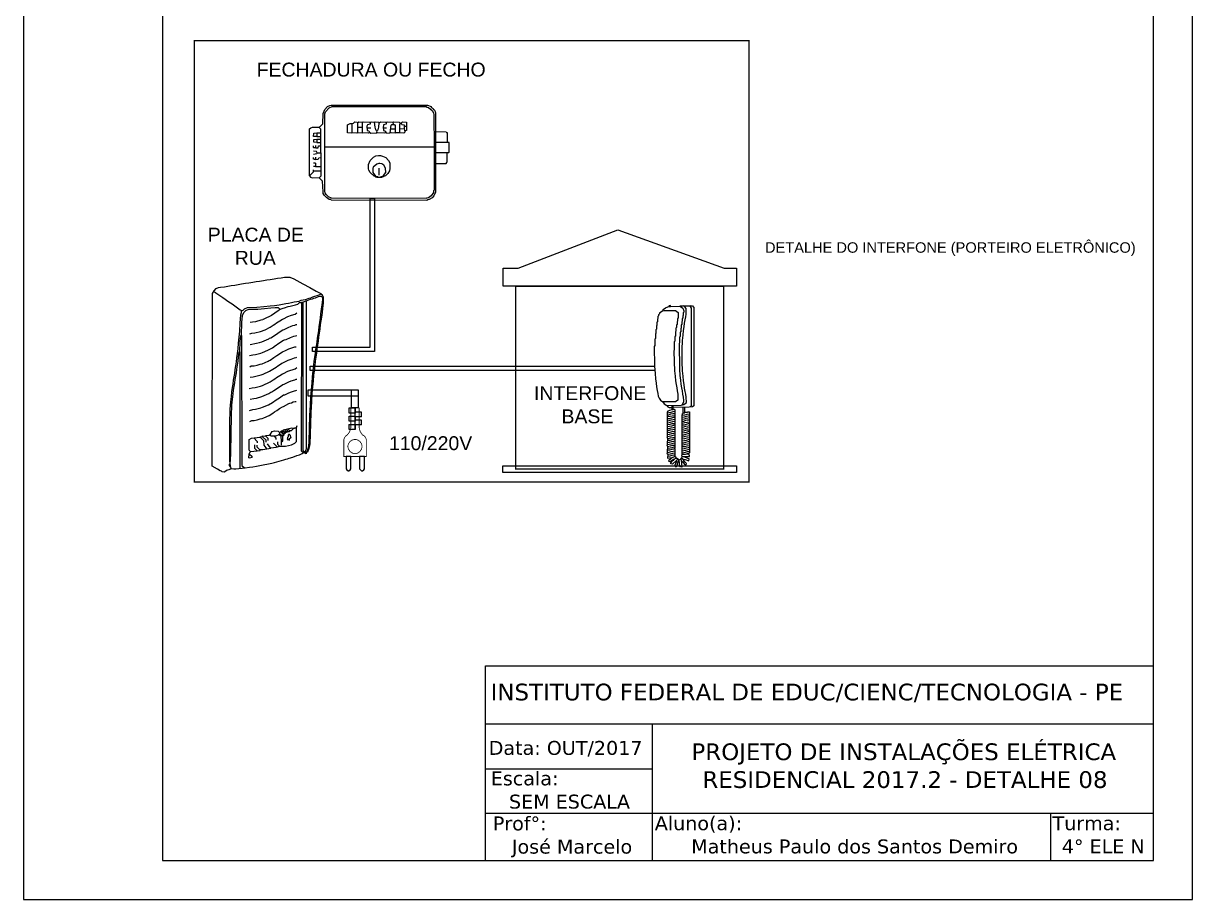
# Model space of a CAD drawing. Header units: millimetres. Extents: x 3693033 to 3693243, y 1844538 to 1844835.
# Drawn here: x 3693033.4 to 3693243.4, y 1844538.4 to 1844695.8 of the extents above; entities that cross this region are included whole.
import ezdxf

# ---------------------------------------------------------------- set-up
doc = ezdxf.new("R2010")
doc.units = ezdxf.units.MM
doc.layers.add('PFV', color=7, linetype='Continuous')
doc.styles.get("Standard").update_dxf_attribs({"font": 'arial.ttf'})

msp = doc.modelspace()

# ---------------------------------------------------------------- linework, layer by layer
for p, q in [((3693033.39, 1844835.36), (3693033.39, 1844538.36)), ((3693243.39, 1844538.36), (3693243.39, 1844835.36)), ((3693058.39, 1844828.36), (3693058.39, 1844545.36)), ((3693236.39, 1844545.36), (3693236.39, 1844828.36)), ((3693116.39, 1844545.36), (3693116.39, 1844580.36)), ((3693116.39, 1844580.36), (3693236.39, 1844580.36)), ((3693236.39, 1844569.86), (3693116.39, 1844569.86)), ((3693146.39, 1844545.36), (3693146.39, 1844569.86)), ((3693116.39, 1844561.86), (3693146.39, 1844561.86)), ((3693116.39, 1844553.86), (3693236.39, 1844553.86)), ((3693217.85, 1844553.86), (3693217.85, 1844545.36)), ((3693058.39, 1844545.36), (3693236.39, 1844545.36)), ((3693033.39, 1844538.36), (3693243.39, 1844538.36))]:
    msp.add_line(p, q)
for points, const_width in [([(3693064.07, 1844692.67), (3693163.71, 1844692.67), (3693163.71, 1844613.4), (3693064.07, 1844613.4), (3693064.07, 1844692.67)], 0.24), ([(3693121.82, 1844615.7), (3693159.16, 1844615.7), (3693159.16, 1844648.53), (3693121.82, 1844648.53), (3693121.82, 1844615.7)], 0.24), ([(3693090.95, 1844617.95), (3693090.95, 1844620.87), (3693090.95, 1844621.01), (3693091.09, 1844621.4), (3693091.4, 1844621.74), (3693091.48, 1844621.78), (3693091.48, 1844621.78), (3693091.58, 1844621.85), (3693091.97, 1844622.37), (3693092.19, 1844623.1), (3693092.2, 1844623.27), (3693092.2, 1844623.27), (3693092.2, 1844626.67), (3693093.69, 1844626.67), (3693093.69, 1844623.37), (3693093.69, 1844623.37), (3693093.69, 1844623.37), (3693093.69, 1844623.37), (3693093.69, 1844623.37), (3693093.69, 1844623.37), (3693093.69, 1844623.37), (3693093.69, 1844623.13), (3693093.88, 1844622.43), (3693094.26, 1844621.86), (3693094.36, 1844621.78), (3693094.36, 1844621.78), (3693094.36, 1844621.78), (3693094.4, 1844621.78), (3693094.41, 1844621.78), (3693094.41, 1844621.78), (3693094.48, 1844621.74), (3693094.5, 1844621.74), (3693094.57, 1844621.69), (3693094.85, 1844621.36), (3693094.98, 1844621), (3693094.98, 1844620.87), (3693094.98, 1844617.95), (3693090.95, 1844617.95)], 0.144), ([(3693091.87, 1844625.76), (3693092.97, 1844625.76), (3693092.97, 1844626.67), (3693091.87, 1844626.67), (3693091.87, 1844625.76)], 0.144), ([(3693092.92, 1844622.84), (3693093.02, 1844622.84), (3693093.02, 1844626.67), (3693092.92, 1844626.67), (3693092.92, 1844622.84)], 0.144), ([(3693092.97, 1844625.09), (3693094.07, 1844625.09), (3693094.07, 1844625.95), (3693092.97, 1844625.95), (3693092.97, 1844625.09)], 0.144), ([(3693091.87, 1844624.32), (3693092.97, 1844624.32), (3693092.97, 1844625.19), (3693091.87, 1844625.19), (3693091.87, 1844624.32)], 0.144), ([(3693091.87, 1844622.84), (3693092.97, 1844622.84), (3693092.97, 1844623.7), (3693091.87, 1844623.7), (3693091.87, 1844622.84)], 0.144), ([(3693092.97, 1844623.65), (3693094.07, 1844623.65), (3693094.07, 1844624.52), (3693092.97, 1844624.52), (3693092.97, 1844623.65)], 0.144), ([(3693091.67, 1844619.77), (3693091.67, 1844619.65), (3693091.78, 1844619.27), (3693092.05, 1844618.86), (3693092.46, 1844618.58), (3693092.84, 1844618.48), (3693092.97, 1844618.48), (3693093.09, 1844618.48), (3693093.45, 1844618.58), (3693093.84, 1844618.86), (3693094.11, 1844619.27), (3693094.21, 1844619.65), (3693094.21, 1844619.77), (3693094.21, 1844619.89), (3693094.11, 1844620.25), (3693093.84, 1844620.65), (3693093.45, 1844620.92), (3693093.09, 1844621.02), (3693092.97, 1844621.02), (3693092.84, 1844621.02), (3693092.46, 1844620.92), (3693092.05, 1844620.65), (3693091.78, 1844620.25), (3693091.67, 1844619.89), (3693091.67, 1844619.77)], 0.144), ([(3693091.34, 1844617.95), (3693091.34, 1844615.84), (3693091.34, 1844615.77), (3693091.47, 1844615.54), (3693091.69, 1844615.41), (3693091.77, 1844615.41), (3693091.85, 1844615.41), (3693092.08, 1844615.54), (3693092.2, 1844615.77), (3693092.2, 1844615.84), (3693092.2, 1844617.95), (3693091.34, 1844617.95)], 0.144), ([(3693093.78, 1844617.95), (3693093.78, 1844615.84), (3693093.78, 1844615.77), (3693093.91, 1844615.54), (3693094.14, 1844615.41), (3693094.21, 1844615.41), (3693094.29, 1844615.41), (3693094.52, 1844615.54), (3693094.65, 1844615.77), (3693094.65, 1844615.84), (3693094.65, 1844617.95), (3693093.78, 1844617.95)], 0.144)]:
    msp.add_lwpolyline(points, close=True, dxfattribs=dict(const_width=const_width))
for points in [[(3693096.42, 1844664.3), (3693096.42, 1844636.83), (3693085.3, 1844636.83), (3693085.3, 1844637.6), (3693095.65, 1844637.6), (3693095.65, 1844664.3), (3693096.42, 1844664.3)], [(3693161.46, 1844648.53), (3693119.57, 1844648.53), (3693119.57, 1844651.79), (3693122.25, 1844651.79), (3693140.13, 1844658.69), (3693159.25, 1844651.79), (3693161.46, 1844651.79), (3693161.46, 1844648.53)], [(3693093.54, 1844629.93), (3693093.54, 1844628.78), (3693084.53, 1844628.78), (3693084.53, 1844629.93), (3693093.54, 1844629.93)], [(3693093.54, 1844629.93), (3693093.54, 1844626.67), (3693092.34, 1844626.67), (3693092.34, 1844629.93), (3693093.54, 1844629.93)], [(3693092.97, 1844626.72), (3693092.97, 1844625.72), (3693091.87, 1844625.72), (3693091.87, 1844626.72), (3693092.97, 1844626.72)], [(3693094.07, 1844626), (3693094.07, 1844625.09), (3693092.97, 1844625.09), (3693092.97, 1844626), (3693094.07, 1844626)], [(3693092.97, 1844625.19), (3693092.97, 1844624.32), (3693091.87, 1844624.32), (3693091.87, 1844625.19), (3693092.97, 1844625.19)], [(3693092.97, 1844623.7), (3693092.97, 1844622.79), (3693091.87, 1844622.79), (3693091.87, 1844623.7), (3693092.97, 1844623.7)], [(3693094.07, 1844624.56), (3693094.07, 1844623.65), (3693092.97, 1844623.65), (3693092.97, 1844624.56), (3693094.07, 1844624.56)], [(3693091.34, 1844617.95), (3693091.34, 1844615.84), (3693091.34, 1844615.77), (3693091.47, 1844615.54), (3693091.69, 1844615.41), (3693091.77, 1844615.41), (3693091.85, 1844615.41), (3693092.08, 1844615.54), (3693092.2, 1844615.77), (3693092.2, 1844615.84), (3693092.2, 1844617.95), (3693091.34, 1844617.95)], [(3693093.78, 1844617.95), (3693093.78, 1844615.84), (3693093.78, 1844615.77), (3693093.91, 1844615.54), (3693094.14, 1844615.41), (3693094.21, 1844615.41), (3693094.29, 1844615.41), (3693094.52, 1844615.54), (3693094.65, 1844615.77), (3693094.65, 1844615.84), (3693094.65, 1844617.95), (3693093.78, 1844617.95)], [(3693161.46, 1844616.27), (3693161.46, 1844615.07), (3693119.52, 1844615.07), (3693119.52, 1844616.27), (3693161.46, 1844616.27)]]:
    msp.add_lwpolyline(points, close=True)
msp.add_lwpolyline([(3693146.74, 1844633.43), (3693084.92, 1844633.43), (3693084.92, 1844634.2), (3693146.74, 1844634.2)])
at = {"layer": 'PFV', "color": 0}
for points in [[(3693084.8, 1844668.38, 0), (3693084.96, 1844668.13, 0), (3693085.26, 1844668.03, 0), (3693086.59, 1844668.08, 0), (3693086.89, 1844668.38, 0), (3693086.84, 1844676.75, 0), (3693086.54, 1844677.05, 0), (3693086.64, 1844677.2, 0), (3693087.15, 1844677.71, 0), (3693087.2, 1844679.6, 0), (3693087.51, 1844680.32, 0), (3693088.02, 1844680.82, 0), (3693088.42, 1844681.03, 0), (3693088.68, 1844681.08, 0), (3693105.96, 1844681.08, 0), (3693106.63, 1844680.82, 0), (3693106.63, 1844680.72, 0), (3693106.98, 1844680.47, 0), (3693107.03, 1844680.32, 0), (3693107.14, 1844680.32, 0), (3693107.34, 1844679.91, 0), (3693107.39, 1844679.65, 0), (3693107.39, 1844665.43, 0), (3693107.08, 1844664.76, 0), (3693106.78, 1844664.41, 0), (3693106.27, 1844664.1, 0), (3693106.01, 1844664.05, 0), (3693105.86, 1844663.95, 0), (3693088.68, 1844664, 0), (3693088.58, 1844664.1, 0), (3693088.32, 1844664.15, 0), (3693087.81, 1844664.46, 0), (3693087.45, 1844664.82, 0), (3693087.25, 1844665.22, 0), (3693087.2, 1844665.48, 0), (3693087.1, 1844667.42, 0), (3693086.54, 1844668.03, 0)], [(3693087.45, 1844673.58, 0), (3693107.14, 1844673.58, 0), (3693107.14, 1844665.78, 0), (3693107.03, 1844665.68, 0), (3693107.03, 1844665.38, 0), (3693106.63, 1844664.76, 0), (3693106.17, 1844664.41, 0), (3693105.81, 1844664.36, 0), (3693105.81, 1844664.31, 0), (3693088.73, 1844664.36, 0), (3693088.17, 1844664.61, 0), (3693087.76, 1844665.02, 0), (3693087.56, 1844665.33, 0), (3693087.51, 1844665.58, 0), (3693087.51, 1844679.5, 0), (3693087.66, 1844679.86, 0), (3693088.32, 1844680.62, 0), (3693088.83, 1844680.82, 0), (3693105.81, 1844680.82, 0), (3693105.81, 1844680.72, 0), (3693106.17, 1844680.67, 0), (3693106.83, 1844680.11, 0), (3693107.03, 1844679.7, 0), (3693107.08, 1844679.35, 0), (3693107.14, 1844673.58, 0)], [(3693092.4, 1844677.77, 0), (3693092.66, 1844677.82, 0), (3693092.91, 1844678.07, 0), (3693093.32, 1844678.02, 0), (3693093.42, 1844677.92, 0), (3693093.42, 1844676.13, 0), (3693093.27, 1844676.03, 0), (3693092.5, 1844676.08, 0), (3693092.3, 1844676.08, 0), (3693092.3, 1844676.03, 0), (3693091.58, 1844676.08, 0), (3693091.58, 1844677.51, 0), (3693092.09, 1844677.77, 0), (3693092.4, 1844677.77, 0), (3693092.4, 1844676.13, 0)], [(3693093.42, 1844677.92, 0), (3693093.62, 1844678.07, 0), (3693094.24, 1844678.02, 0), (3693094.24, 1844676.03, 0), (3693093.52, 1844676.08, 0), (3693093.42, 1844676.13, 0)], [(3693093.42, 1844677.92, 0), (3693093.47, 1844677.97, 0)], [(3693094.29, 1844677.97, 0), (3693094.44, 1844678.07, 0), (3693095.56, 1844678.02, 0), (3693095.66, 1844677.92, 0), (3693095.66, 1844677.66, 0), (3693095.2, 1844677.56, 0), (3693095.2, 1844677.51, 0), (3693095.1, 1844677.31, 0), (3693095.15, 1844676.49, 0), (3693095.41, 1844676.44, 0), (3693095.56, 1844676.24, 0), (3693095.36, 1844676.03, 0), (3693094.29, 1844676.08, 0)], [(3693094.29, 1844677.97, 0), (3693094.34, 1844678.02, 0)], [(3693095.56, 1844676.24, 0), (3693095.82, 1844676.03, 0), (3693096.84, 1844676.08, 0), (3693096.94, 1844676.59, 0), (3693097.09, 1844676.64, 0), (3693097.24, 1844677.1, 0), (3693097.3, 1844677.92, 0), (3693097.5, 1844678.07, 0), (3693098.42, 1844678.02, 0), (3693098.52, 1844677.92, 0), (3693098.52, 1844677.66, 0), (3693098.06, 1844677.51, 0), (3693098.06, 1844677.41, 0), (3693098.01, 1844677.1, 0), (3693098.06, 1844676.54, 0), (3693098.42, 1844676.39, 0), (3693098.42, 1844676.13, 0), (3693098.31, 1844676.03, 0), (3693096.99, 1844676.08, 0), (3693096.89, 1844676.13, 0)], [(3693095.66, 1844677.92, 0), (3693095.87, 1844678.07, 0), (3693096.38, 1844678.02, 0), (3693096.48, 1844677.1, 0), (3693096.63, 1844676.64, 0), (3693096.89, 1844676.59, 0)], [(3693095.66, 1844677.92, 0), (3693095.71, 1844677.97, 0)], [(3693096.43, 1844677.97, 0), (3693096.58, 1844678.07, 0), (3693097.19, 1844678.02, 0), (3693097.3, 1844677.92, 0)], [(3693096.43, 1844677.97, 0), (3693096.48, 1844678.02, 0)], [(3693097.3, 1844677.92, 0), (3693097.35, 1844677.92, 0)], [(3693098.52, 1844677.92, 0), (3693098.72, 1844678.07, 0), (3693099.74, 1844678.02, 0), (3693099.79, 1844677.61, 0)], [(3693098.52, 1844677.92, 0), (3693098.57, 1844677.97, 0)], [(3693099.79, 1844677.97, 0), (3693099.95, 1844678.07, 0), (3693100.86, 1844678.02, 0), (3693101.07, 1844677.77, 0), (3693100.92, 1844677.61, 0), (3693100.92, 1844676.08, 0), (3693100.2, 1844676.08, 0)], [(3693099.79, 1844677.97, 0), (3693099.84, 1844678.02, 0)], [(3693101.07, 1844677.82, 0), (3693101.02, 1844677.77, 0)], [(3693101.07, 1844677.82, 0), (3693101.27, 1844677.87, 0), (3693101.48, 1844678.07, 0), (3693102.19, 1844678.02, 0), (3693102.19, 1844676.54, 0), (3693101.93, 1844676.44, 0)], [(3693101.22, 1844677.82, 0), (3693101.22, 1844677.87, 0)], [(3693101.22, 1844677.82, 0), (3693101.37, 1844677.61, 0), (3693101.78, 1844677.51, 0), (3693101.78, 1844676.85, 0)], [(3693084.8, 1844668.38, 0), (3693084.8, 1844676.8, 0), (3693085.01, 1844677, 0), (3693085.31, 1844677.1, 0), (3693086.54, 1844677.1, 0)], [(3693086.08, 1844676.08, 0), (3693086.08, 1844675.47, 0), (3693085.47, 1844675.47, 0), (3693085.57, 1844676.03, 0), (3693086.08, 1844676.08, 0)], [(3693086.08, 1844676.08, 0), (3693086.89, 1844676.08, 0)], [(3693086.54, 1844677.1, 0), (3693086.59, 1844677.15, 0)], [(3693092.4, 1844676.13, 0), (3693092.35, 1844676.08, 0)], [(3693093.42, 1844676.13, 0), (3693093.37, 1844676.13, 0)], [(3693093.42, 1844677.1, 0), (3693094.29, 1844677.1, 0)], [(3693094.29, 1844676.08, 0), (3693094.24, 1844676.08, 0)], [(3693095.1, 1844677, 0), (3693095.77, 1844677, 0)], [(3693095.56, 1844676.24, 0), (3693095.51, 1844676.24, 0)], [(3693098.06, 1844677, 0), (3693098.62, 1844677, 0)], [(3693098.47, 1844676.19, 0), (3693098.42, 1844676.19, 0)], [(3693098.47, 1844676.19, 0), (3693098.67, 1844676.03, 0), (3693099.28, 1844676.08, 0), (3693099.44, 1844677.46, 0), (3693099.59, 1844677.61, 0), (3693100.05, 1844677.61, 0), (3693100.05, 1844677.51, 0), (3693100.15, 1844677.51, 0), (3693100.15, 1844676.03, 0), (3693099.44, 1844676.08, 0), (3693099.33, 1844676.13, 0)], [(3693099.33, 1844676.8, 0), (3693100.2, 1844676.8, 0)], [(3693100.2, 1844676.08, 0), (3693100.15, 1844676.08, 0)], [(3693100.92, 1844676.08, 0), (3693100.86, 1844676.08, 0)], [(3693100.92, 1844676.8, 0), (3693101.78, 1844676.85, 0), (3693101.83, 1844676.54, 0), (3693101.93, 1844676.29, 0), (3693101.73, 1844676.03, 0), (3693100.92, 1844676.08, 0)], [(3693101.78, 1844677.31, 0), (3693102.24, 1844677.31, 0)], [(3693107.36, 1844676.33, 0), (3693109.35, 1844676.28, 0), (3693109.4, 1844676.13, 0), (3693109.5, 1844676.13, 0), (3693109.5, 1844674.39, 0), (3693107.36, 1844674.39, 0)], [(3693085.93, 1844673.38, 0), (3693085.62, 1844673.38, 0), (3693085.57, 1844673.43, 0), (3693085.52, 1844673.48, 0), (3693085.52, 1844673.69, 0), (3693085.47, 1844673.74, 0), (3693085.47, 1844673.79, 0)], [(3693086.08, 1844674.96, 0), (3693086.08, 1844674.35, 0), (3693085.57, 1844674.45, 0), (3693085.57, 1844674.91, 0), (3693086.08, 1844674.96, 0)], [(3693085.93, 1844673.38, 0), (3693085.93, 1844673.84, 0)], [(3693085.93, 1844673.38, 0), (3693086.33, 1844673.38, 0), (3693086.38, 1844673.74, 0), (3693086.89, 1844673.79, 0)], [(3693086.08, 1844675.47, 0), (3693086.89, 1844675.47, 0)], [(3693086.08, 1844674.96, 0), (3693086.89, 1844674.96, 0)], [(3693086.08, 1844674.35, 0), (3693086.89, 1844674.35, 0)], [(3693107.36, 1844672.56, 0), (3693109.81, 1844672.56, 0), (3693109.86, 1844672.61, 0), (3693109.86, 1844674.34, 0), (3693109.81, 1844674.39, 0), (3693109.5, 1844674.39, 0)], [(3693085.93, 1844671.29, 0), (3693085.67, 1844671.29, 0), (3693085.62, 1844671.34, 0), (3693085.52, 1844671.34, 0), (3693085.52, 1844671.55, 0), (3693085.47, 1844671.6, 0), (3693085.47, 1844671.65, 0)], [(3693086.18, 1844672.51, 0), (3693086.03, 1844672.77, 0), (3693085.52, 1844672.82, 0)], [(3693086.18, 1844672.51, 0), (3693086.18, 1844672.46, 0), (3693086.08, 1844672.31, 0), (3693085.52, 1844672.21, 0)], [(3693085.93, 1844671.29, 0), (3693085.93, 1844671.7, 0)], [(3693085.93, 1844671.29, 0), (3693086.33, 1844671.34, 0), (3693086.44, 1844671.6, 0), (3693086.89, 1844671.65, 0)], [(3693086.18, 1844672.51, 0), (3693086.13, 1844672.46, 0)], [(3693086.18, 1844672.51, 0), (3693086.89, 1844672.51, 0)], [(3693096.58, 1844668.28, 0), (3693096.63, 1844668.18, 0), (3693096.89, 1844668.13, 0), (3693097.75, 1844668.13, 0), (3693097.86, 1844668.23, 0), (3693098.06, 1844668.23, 0), (3693098.06, 1844668.44, 0), (3693098.47, 1844668.95, 0), (3693098.42, 1844669.76, 0), (3693098.11, 1844670.27, 0), (3693097.75, 1844670.53, 0), (3693097.4, 1844670.58, 0), (3693097.24, 1844670.58, 0), (3693096.84, 1844670.47, 0), (3693096.22, 1844669.96, 0), (3693096.22, 1844669.86, 0), (3693096.12, 1844669.76, 0), (3693096.17, 1844668.95, 0), (3693096.63, 1844668.33, 0), (3693096.38, 1844668.33, 0), (3693095.66, 1844668.95, 0), (3693095.41, 1844669.4, 0), (3693095.36, 1844669.66, 0), (3693095.36, 1844670.42, 0), (3693095.66, 1844671.14, 0), (3693096.28, 1844671.75, 0), (3693096.68, 1844671.95, 0), (3693097.14, 1844672, 0), (3693097.5, 1844672, 0), (3693097.91, 1844671.9, 0), (3693098.47, 1844671.65, 0), (3693098.98, 1844671.14, 0), (3693099.18, 1844670.73, 0), (3693099.23, 1844670.27, 0), (3693099.23, 1844669.71, 0), (3693099.13, 1844669.3, 0), (3693098.82, 1844668.79, 0), (3693098.42, 1844668.38, 0), (3693098.06, 1844668.28, 0)], [(3693107.36, 1844670.62, 0), (3693109.35, 1844670.62, 0), (3693109.4, 1844670.67, 0), (3693109.4, 1844670.77, 0), (3693109.45, 1844670.82, 0), (3693109.5, 1844670.82, 0), (3693109.5, 1844672.56, 0)], [(3693084.8, 1844668.38, 0), (3693085.52, 1844669.1, 0), (3693085.52, 1844669.46, 0)], [(3693085.87, 1844670.68, 0), (3693085.87, 1844670.07, 0), (3693085.52, 1844670.07, 0)], [(3693085.87, 1844670.68, 0), (3693085.52, 1844670.68, 0)], [(3693085.87, 1844670.07, 0), (3693086.89, 1844670.07, 0)], [(3693097.24, 1844669.76, 0), (3693097.24, 1844668.49, 0)], [(3693085.52, 1844669.3, 0), (3693086.89, 1844669.3, 0)], [(3693096.63, 1844668.33, 0), (3693096.84, 1844668.23, 0), (3693096.99, 1844668.23, 0), (3693097.09, 1844668.13, 0)], [(3693097.55, 1844668.13, 0), (3693097.55, 1844668.18, 0), (3693097.6, 1844668.18, 0), (3693097.65, 1844668.23, 0), (3693097.7, 1844668.28, 0), (3693097.75, 1844668.28, 0)], [(3693097.55, 1844668.13, 0), (3693097.55, 1844668.08, 0)], [(3693097.81, 1844668.18, 0), (3693097.86, 1844668.18, 0)], [(3693098.01, 1844668.33, 0), (3693097.96, 1844668.33, 0), (3693097.91, 1844668.28, 0), (3693097.86, 1844668.28, 0)]]:
    msp.add_polyline3d(points, dxfattribs=at)
at = {"layer": 'PFV'}
for points in [[(3693070.44, 1844616.98, 0), (3693070.44, 1844616.63, 0), (3693070.29, 1844616.42, 0), (3693070.59, 1844616.02, 0), (3693070.69, 1844615.77, 0), (3693070.44, 1844615.67, 0), (3693070.44, 1844615.62, 0), (3693069.89, 1844615.47, 0), (3693069.89, 1844615.42, 0), (3693069.53, 1844615.17, 0), (3693069.08, 1844615.22, 0), (3693068.98, 1844615.32, 0), (3693068.73, 1844615.37, 0), (3693068.23, 1844615.67, 0), (3693067.28, 1844616.22, 0), (3693067.33, 1844647.21, 0), (3693067.63, 1844647.71, 0), (3693068.03, 1844648.11, 0), (3693068.43, 1844648.31, 0), (3693068.78, 1844648.36, 0), (3693069.48, 1844648.46, 0), (3693070.09, 1844648.56, 0), (3693070.69, 1844648.66, 0), (3693071.39, 1844648.76, 0), (3693071.99, 1844648.86, 0), (3693072.59, 1844648.97, 0), (3693073.3, 1844649.07, 0), (3693073.9, 1844649.17, 0), (3693074.6, 1844649.27, 0), (3693075.2, 1844649.37, 0), (3693075.8, 1844649.47, 0), (3693076.5, 1844649.57, 0), (3693077.11, 1844649.67, 0), (3693077.71, 1844649.77, 0), (3693078.41, 1844649.87, 0), (3693079.01, 1844649.97, 0), (3693079.71, 1844650.07, 0), (3693080.31, 1844650.17, 0), (3693081.27, 1844650.17, 0), (3693081.97, 1844649.87, 0), (3693082.47, 1844649.57, 0), (3693083.57, 1844648.97, 0), (3693084.83, 1844648.31, 0), (3693085.98, 1844647.66, 0), (3693086.83, 1844647.21, 0), (3693086.83, 1844647.11, 0), (3693086.43, 1844646.96, 0), (3693085.33, 1844646.56, 0), (3693084.98, 1844646.41, 0), (3693084.63, 1844646.36, 0), (3693083.97, 1844646.11, 0), (3693083.62, 1844646.06, 0), (3693083.22, 1844645.96, 0), (3693082.87, 1844645.81, 0), (3693082.52, 1844645.76, 0), (3693082.02, 1844645.66, 0), (3693081.52, 1844645.56, 0), (3693081.02, 1844645.46, 0), (3693080.52, 1844645.36, 0), (3693079.91, 1844645.25, 0), (3693079.31, 1844645.15, 0), (3693078.51, 1844645.05, 0), (3693077.71, 1844644.95, 0), (3693076.6, 1844644.85, 0), (3693075.3, 1844644.75, 0), (3693073.6, 1844644.65, 0), (3693073.04, 1844644.4, 0), (3693072.74, 1844644.1, 0), (3693072.34, 1844644.25, 0), (3693070.89, 1844645.3, 0), (3693070.29, 1844645.71, 0), (3693069.23, 1844646.46, 0), (3693067.98, 1844647.31, 0), (3693067.73, 1844647.46, 0)], [(3693070.69, 1844615.82, 0), (3693071.19, 1844615.72, 0), (3693071.54, 1844615.72, 0), (3693073.24, 1844615.92, 0), (3693074, 1844616.07, 0), (3693074.6, 1844616.12, 0), (3693075.25, 1844616.22, 0), (3693075.85, 1844616.32, 0), (3693078.01, 1844616.78, 0), (3693078.46, 1844616.88, 0), (3693078.91, 1844616.98, 0), (3693080.16, 1844617.33, 0), (3693080.52, 1844617.48, 0), (3693080.82, 1844617.53, 0), (3693081.12, 1844617.63, 0), (3693081.77, 1844617.83, 0), (3693082.47, 1844618.13, 0), (3693082.72, 1844618.18, 0), (3693082.97, 1844618.28, 0), (3693083.47, 1844618.48, 0), (3693083.62, 1844618.63, 0), (3693083.32, 1844618.93, 0), (3693083.37, 1844645.71, 0), (3693083.67, 1844645.76, 0), (3693084.33, 1844645.96, 0), (3693084.98, 1844646.21, 0), (3693085.33, 1844646.26, 0), (3693085.58, 1844646.41, 0), (3693085.83, 1844646.46, 0), (3693086.38, 1844646.71, 0), (3693086.63, 1844646.76, 0), (3693086.88, 1844646.76, 0), (3693087.03, 1844646.61, 0), (3693087.08, 1844646.36, 0), (3693087.08, 1844646.11, 0), (3693086.98, 1844645.2, 0), (3693086.88, 1844644.4, 0), (3693086.78, 1844643.6, 0), (3693086.68, 1844642.8, 0), (3693086.58, 1844642, 0), (3693086.48, 1844641.29, 0), (3693086.38, 1844640.59, 0), (3693086.28, 1844639.89, 0), (3693086.18, 1844639.19, 0), (3693086.08, 1844638.49, 0), (3693085.98, 1844637.78, 0), (3693085.88, 1844637.18, 0), (3693085.78, 1844636.48, 0), (3693085.68, 1844635.78, 0), (3693085.58, 1844635.08, 0), (3693085.48, 1844634.37, 0), (3693085.38, 1844633.37, 0), (3693085.28, 1844632.27, 0), (3693085.18, 1844631.17, 0), (3693085.08, 1844629.96, 0), (3693084.98, 1844628.66, 0), (3693084.88, 1844627.25, 0), (3693084.78, 1844625.35, 0), (3693084.68, 1844620.64, 0), (3693084.58, 1844619.73, 0), (3693084.48, 1844619.33, 0), (3693084.28, 1844618.83, 0), (3693084.18, 1844618.68, 0), (3693084.18, 1844618.43, 0), (3693083.92, 1844618.53, 0), (3693083.82, 1844618.63, 0), (3693083.77, 1844618.88, 0), (3693083.62, 1844619.03, 0), (3693083.62, 1844645.71, 0)], [(3693084.63, 1844619.33, 0), (3693084.73, 1844619.38, 0), (3693084.78, 1844619.63, 0), (3693084.88, 1844620.24, 0), (3693084.98, 1844621.94, 0), (3693085.08, 1844625.85, 0), (3693085.18, 1844627.76, 0), (3693085.28, 1844629.36, 0), (3693085.38, 1844630.46, 0), (3693085.48, 1844631.57, 0), (3693085.58, 1844632.57, 0), (3693085.68, 1844633.37, 0), (3693085.78, 1844634.27, 0), (3693085.88, 1844635.08, 0), (3693085.98, 1844635.78, 0), (3693086.08, 1844636.58, 0), (3693086.18, 1844637.28, 0), (3693086.28, 1844637.98, 0), (3693086.38, 1844638.69, 0), (3693086.48, 1844639.39, 0), (3693086.58, 1844640.09, 0), (3693086.68, 1844640.89, 0), (3693086.78, 1844641.59, 0), (3693086.88, 1844642.3, 0), (3693086.98, 1844643, 0), (3693087.08, 1844643.8, 0), (3693087.18, 1844644.6, 0), (3693087.28, 1844645.51, 0), (3693087.28, 1844646.56, 0), (3693087.13, 1844646.91, 0), (3693086.83, 1844647.11, 0)], [(3693070.44, 1844616.98, 0), (3693070.59, 1844617.08, 0), (3693070.64, 1844618.73, 0), (3693070.74, 1844625.25, 0), (3693070.84, 1844627.15, 0), (3693070.94, 1844628.26, 0), (3693071.04, 1844629.16, 0), (3693071.14, 1844629.86, 0), (3693071.24, 1844630.56, 0), (3693071.34, 1844631.17, 0), (3693071.44, 1844631.77, 0), (3693071.54, 1844632.37, 0), (3693071.64, 1844632.97, 0), (3693071.74, 1844633.67, 0), (3693071.84, 1844634.37, 0), (3693071.94, 1844635.08, 0), (3693072.04, 1844635.88, 0), (3693072.14, 1844636.68, 0), (3693072.24, 1844636.83, 0), (3693072.34, 1844638.59, 0), (3693072.44, 1844639.59, 0), (3693072.54, 1844639.74, 0), (3693072.64, 1844642, 0), (3693072.74, 1844643.3, 0), (3693072.99, 1844643.85, 0), (3693073.35, 1844644.2, 0), (3693073.85, 1844644.4, 0), (3693075.5, 1844644.45, 0), (3693076.7, 1844644.55, 0), (3693077.81, 1844644.65, 0), (3693078.61, 1844644.75, 0), (3693079.16, 1844644.75, 0), (3693079.51, 1844644.35, 0), (3693079.16, 1844644.1, 0), (3693078.56, 1844643.7, 0), (3693077.96, 1844643.3, 0), (3693076.6, 1844642.6, 0), (3693076.4, 1844642.55, 0), (3693076.4, 1844642.5, 0), (3693076.05, 1844642.45, 0), (3693075.05, 1844642.15, 0), (3693074.55, 1844642.1, 0), (3693074.1, 1844642.05, 0)], [(3693079.51, 1844644.4, 0), (3693079.46, 1844644.35, 0)], [(3693079.51, 1844644.4, 0), (3693080.06, 1844644.6, 0), (3693080.26, 1844644.65, 0), (3693080.97, 1844644.9, 0), (3693081.32, 1844644.95, 0), (3693082.27, 1844645.2, 0), (3693082.67, 1844645.3, 0), (3693082.97, 1844645.61, 0), (3693083.32, 1844645.61, 0)], [(3693083.32, 1844645.61, 0), (3693083.37, 1844645.66, 0)], [(3693083.62, 1844645.71, 0), (3693083.62, 1844645.76, 0)], [(3693083.82, 1844618.83, 0), (3693084.02, 1844618.88, 0), (3693084.23, 1844619.33, 0), (3693084.23, 1844645.91, 0)], [(3693148.22, 1844644.11, 0), (3693148.31, 1844644.35, 0), (3693148.74, 1844644.68, 0), (3693149.12, 1844644.87, 0), (3693149.64, 1844644.92, 0), (3693149.59, 1844645.06, 0), (3693149.35, 1844645.01, 0), (3693149.26, 1844644.87, 0)], [(3693148.22, 1844644.11, 0), (3693148.45, 1844644.2, 0), (3693150.54, 1844644.16, 0), (3693150.97, 1844643.82, 0), (3693150.97, 1844642.83, 0), (3693150.87, 1844642.73, 0), (3693150.87, 1844642.26, 0), (3693150.78, 1844642.16, 0), (3693150.78, 1844641.69, 0), (3693150.68, 1844641.6, 0), (3693150.68, 1844641.12, 0), (3693150.59, 1844641.03, 0), (3693150.59, 1844640.46, 0), (3693150.49, 1844640.36, 0), (3693150.49, 1844639.6, 0), (3693150.4, 1844639.51, 0), (3693150.4, 1844638.66, 0), (3693150.3, 1844638.56, 0), (3693150.3, 1844637.04, 0), (3693150.21, 1844636.95, 0), (3693150.25, 1844634.96, 0), (3693150.35, 1844633.34, 0), (3693150.44, 1844632.4, 0), (3693150.54, 1844631.54, 0), (3693150.63, 1844630.88, 0), (3693150.73, 1844630.31, 0), (3693150.82, 1844629.74, 0), (3693150.92, 1844629.17, 0), (3693150.92, 1844628.08, 0), (3693150.54, 1844627.8, 0), (3693148.22, 1844627.75, 0), (3693148.5, 1844627.42, 0), (3693148.97, 1844627.13, 0), (3693149.16, 1844626.85, 0), (3693149.35, 1844626.75, 0), (3693149.83, 1844626.75, 0), (3693149.83, 1844626.32, 0), (3693149.45, 1844626.23, 0), (3693149.12, 1844626.09, 0), (3693149.02, 1844625.95, 0), (3693149.02, 1844621.39, 0), (3693148.97, 1844621.35, 0), (3693149.07, 1844621.25, 0), (3693149.07, 1844620.73, 0), (3693149.02, 1844620.63, 0), (3693149.02, 1844619.97, 0), (3693148.97, 1844619.92, 0), (3693149.07, 1844619.83, 0), (3693149.07, 1844619.31, 0), (3693149.02, 1844619.21, 0), (3693149.02, 1844618.55, 0), (3693148.97, 1844618.5, 0), (3693149.12, 1844618.31, 0), (3693149.07, 1844617.74, 0), (3693149.07, 1844617.65, 0), (3693149.45, 1844617.69, 0), (3693149.83, 1844617.79, 0), (3693149.97, 1844617.79, 0), (3693149.97, 1844617.74, 0), (3693149.73, 1844617.65, 0), (3693149.73, 1844617.74, 0)], [(3693148.97, 1844627.13, 0), (3693151.53, 1844627.18, 0), (3693152.01, 1844627.27, 0), (3693152.48, 1844627.65, 0), (3693152.44, 1844628.6, 0), (3693152.34, 1844629.17, 0), (3693152.25, 1844629.64, 0), (3693152.15, 1844630.21, 0), (3693152.06, 1844630.88, 0), (3693151.96, 1844631.54, 0), (3693151.87, 1844632.4, 0), (3693151.77, 1844633.34, 0), (3693151.68, 1844634.96, 0), (3693151.68, 1844637.19, 0), (3693151.77, 1844638.8, 0), (3693151.87, 1844639.75, 0), (3693151.96, 1844640.6, 0), (3693152.06, 1844641.26, 0), (3693152.15, 1844641.93, 0), (3693152.25, 1844642.5, 0), (3693152.34, 1844643.07, 0), (3693152.44, 1844643.54, 0), (3693152.44, 1844644.54, 0), (3693152.2, 1844644.87, 0), (3693151.96, 1844645.01, 0), (3693153.57, 1844645.01, 0), (3693153.72, 1844644.77, 0), (3693153.81, 1844644.77, 0), (3693153.81, 1844627.08, 0), (3693153.57, 1844626.85, 0), (3693152.96, 1844626.8, 0), (3693150.11, 1844626.75, 0), (3693150.11, 1844627.13, 0)], [(3693149.64, 1844644.96, 0), (3693149.59, 1844644.92, 0)], [(3693149.64, 1844644.96, 0), (3693151.39, 1844644.92, 0), (3693151.82, 1844644.58, 0), (3693152.01, 1844644.11, 0), (3693152.01, 1844643.87, 0), (3693151.91, 1844643.78, 0), (3693151.91, 1844643.3, 0), (3693151.82, 1844643.21, 0), (3693151.82, 1844642.83, 0), (3693151.72, 1844642.73, 0), (3693151.72, 1844642.26, 0), (3693151.63, 1844642.16, 0), (3693151.63, 1844641.69, 0), (3693151.53, 1844641.6, 0), (3693151.53, 1844641.03, 0), (3693151.44, 1844640.93, 0), (3693151.44, 1844640.36, 0), (3693151.35, 1844640.27, 0), (3693151.35, 1844639.51, 0), (3693151.25, 1844639.41, 0), (3693151.25, 1844638.37, 0), (3693151.16, 1844638.28, 0), (3693151.2, 1844633.63, 0), (3693151.3, 1844632.49, 0), (3693151.39, 1844631.64, 0), (3693151.49, 1844630.97, 0), (3693151.58, 1844630.31, 0), (3693151.68, 1844629.74, 0), (3693151.77, 1844629.17, 0), (3693151.87, 1844628.6, 0), (3693151.96, 1844628.03, 0), (3693151.96, 1844627.8, 0), (3693151.72, 1844627.23, 0)], [(3693151.35, 1844644.96, 0), (3693151.35, 1844645.01, 0), (3693151.96, 1844645.01, 0)], [(3693153.01, 1844645.06, 0), (3693153.34, 1844644.58, 0), (3693153.34, 1844627.08, 0), (3693153.15, 1844626.85, 0)], [(3693070.44, 1844616.98, 0), (3693070.44, 1844623.85, 0), (3693070.54, 1844626.45, 0), (3693070.64, 1844627.76, 0), (3693070.74, 1844628.76, 0), (3693070.84, 1844629.56, 0), (3693070.94, 1844630.36, 0), (3693071.04, 1844630.97, 0), (3693071.14, 1844631.67, 0), (3693071.24, 1844632.27, 0), (3693071.34, 1844632.87, 0), (3693071.44, 1844633.57, 0), (3693071.54, 1844634.27, 0), (3693071.64, 1844634.98, 0), (3693071.74, 1844635.68, 0), (3693071.84, 1844636.48, 0), (3693071.94, 1844637.28, 0), (3693072.04, 1844638.29, 0), (3693072.14, 1844639.39, 0), (3693072.24, 1844640.49, 0), (3693072.34, 1844641.9, 0), (3693072.44, 1844643.4, 0), (3693072.54, 1844643.8, 0), (3693072.59, 1844644.1, 0)], [(3693074.05, 1844639.99, 0), (3693074.4, 1844640.14, 0), (3693074.95, 1844640.19, 0), (3693076, 1844640.44, 0), (3693076.8, 1844640.74, 0), (3693077.71, 1844641.19, 0), (3693078.26, 1844641.54, 0), (3693078.56, 1844641.75, 0), (3693078.86, 1844641.95, 0), (3693079.46, 1844642.35, 0), (3693079.91, 1844642.65, 0), (3693080.11, 1844642.7, 0), (3693080.87, 1844643.1, 0), (3693081.57, 1844643.35, 0), (3693082.22, 1844643.55, 0), (3693082.52, 1844643.75, 0)], [(3693148.22, 1844644.11, 0), (3693147.65, 1844643.68, 0), (3693147.65, 1844643.59, 0), (3693147.46, 1844643.4, 0), (3693147.46, 1844643.21, 0), (3693147.36, 1844643.11, 0), (3693147.36, 1844642.73, 0), (3693147.27, 1844642.64, 0), (3693147.27, 1844642.16, 0), (3693147.17, 1844642.07, 0), (3693147.17, 1844641.5, 0), (3693147.08, 1844641.41, 0), (3693147.08, 1844640.84, 0), (3693146.98, 1844640.74, 0), (3693146.98, 1844640.08, 0), (3693146.89, 1844639.98, 0), (3693146.89, 1844639.13, 0), (3693146.79, 1844639.03, 0), (3693146.79, 1844637.8, 0), (3693146.7, 1844637.75, 0), (3693146.74, 1844634.2, 0), (3693146.84, 1844632.87, 0), (3693146.93, 1844631.92, 0), (3693147.03, 1844631.16, 0), (3693147.12, 1844630.5, 0), (3693147.22, 1844629.83, 0), (3693147.31, 1844629.27, 0), (3693147.41, 1844628.79, 0), (3693147.55, 1844628.46, 0), (3693147.84, 1844628.08, 0), (3693148.26, 1844627.8, 0)], [(3693074.1, 1844638.08, 0), (3693075.25, 1844638.29, 0), (3693075.8, 1844638.44, 0), (3693076.2, 1844638.54, 0), (3693077.46, 1844639.09, 0), (3693077.61, 1844639.24, 0), (3693077.81, 1844639.29, 0), (3693078.66, 1844639.84, 0), (3693079.51, 1844640.39, 0), (3693080.01, 1844640.74, 0), (3693080.21, 1844640.79, 0), (3693080.92, 1844641.14, 0), (3693081.47, 1844641.34, 0), (3693081.77, 1844641.49, 0), (3693082.12, 1844641.54, 0), (3693082.37, 1844641.64, 0), (3693082.47, 1844641.69, 0)], [(3693072.54, 1844639.69, 0), (3693072.64, 1844616.37, 0), (3693073.09, 1844615.92, 0)], [(3693074, 1844636.08, 0), (3693074.6, 1844636.23, 0), (3693075.1, 1844636.28, 0), (3693076.05, 1844636.53, 0), (3693076.35, 1844636.63, 0), (3693077.31, 1844637.03, 0), (3693078.11, 1844637.48, 0), (3693078.66, 1844637.88, 0), (3693078.81, 1844637.98, 0), (3693079.11, 1844638.19, 0), (3693080.11, 1844638.84, 0), (3693080.31, 1844638.89, 0), (3693080.57, 1844638.99, 0), (3693081.37, 1844639.34, 0), (3693081.97, 1844639.59, 0), (3693082.27, 1844639.64, 0), (3693082.47, 1844639.69, 0)], [(3693072.24, 1844636.78, 0), (3693072.29, 1844636.78, 0), (3693072.29, 1844615.82, 0)], [(3693074.05, 1844634.07, 0), (3693074.3, 1844634.22, 0), (3693074.85, 1844634.27, 0), (3693075.35, 1844634.37, 0), (3693075.9, 1844634.53, 0), (3693076.25, 1844634.63, 0), (3693077.36, 1844635.08, 0), (3693077.51, 1844635.23, 0), (3693077.71, 1844635.28, 0), (3693078.36, 1844635.73, 0), (3693078.91, 1844636.08, 0), (3693079.91, 1844636.73, 0), (3693080.47, 1844636.98, 0), (3693081.07, 1844637.28, 0), (3693081.27, 1844637.33, 0), (3693082.17, 1844637.68, 0), (3693082.37, 1844637.68, 0)], [(3693073.95, 1844630.16, 0), (3693074.5, 1844630.31, 0), (3693075, 1844630.36, 0), (3693076, 1844630.61, 0), (3693076.35, 1844630.71, 0), (3693077.71, 1844631.37, 0), (3693078.26, 1844631.72, 0), (3693078.56, 1844631.92, 0), (3693078.86, 1844632.12, 0), (3693079.16, 1844632.32, 0), (3693079.46, 1844632.52, 0), (3693079.91, 1844632.82, 0), (3693080.11, 1844632.87, 0), (3693080.87, 1844633.27, 0), (3693082.22, 1844633.72, 0), (3693082.52, 1844633.92, 0)], [(3693074.1, 1844632.22, 0), (3693074.65, 1844632.27, 0), (3693075.15, 1844632.37, 0), (3693076.1, 1844632.62, 0), (3693076.45, 1844632.72, 0), (3693077.61, 1844633.27, 0), (3693078.16, 1844633.62, 0), (3693078.46, 1844633.82, 0), (3693078.76, 1844634.02, 0), (3693079.06, 1844634.22, 0), (3693079.36, 1844634.42, 0), (3693079.81, 1844634.73, 0), (3693080.01, 1844634.78, 0), (3693080.97, 1844635.28, 0), (3693081.47, 1844635.43, 0), (3693082.07, 1844635.68, 0), (3693082.37, 1844635.73, 0), (3693082.47, 1844635.78, 0)], [(3693074.1, 1844628.26, 0), (3693074.75, 1844628.36, 0), (3693075.25, 1844628.46, 0), (3693076.2, 1844628.71, 0), (3693077.46, 1844629.26, 0), (3693077.81, 1844629.51, 0), (3693078.01, 1844629.56, 0), (3693078.36, 1844629.81, 0), (3693078.66, 1844630.01, 0), (3693079.26, 1844630.41, 0), (3693079.56, 1844630.61, 0), (3693080.01, 1844630.91, 0), (3693080.21, 1844630.97, 0), (3693081.07, 1844631.37, 0), (3693081.47, 1844631.52, 0), (3693082.12, 1844631.72, 0), (3693082.37, 1844631.82, 0), (3693082.47, 1844631.87, 0)], [(3693074, 1844626.25, 0), (3693074.6, 1844626.4, 0), (3693075.1, 1844626.45, 0), (3693076.05, 1844626.7, 0), (3693076.35, 1844626.8, 0), (3693077.41, 1844627.25, 0), (3693078.11, 1844627.66, 0), (3693078.81, 1844628.16, 0), (3693079.36, 1844628.51, 0), (3693080.11, 1844629.01, 0), (3693080.36, 1844629.06, 0), (3693080.97, 1844629.36, 0), (3693081.37, 1844629.51, 0), (3693082.07, 1844629.76, 0), (3693082.32, 1844629.81, 0), (3693082.47, 1844629.86, 0)], [(3693074.05, 1844624.25, 0), (3693074.4, 1844624.4, 0), (3693074.85, 1844624.45, 0), (3693075.35, 1844624.55, 0), (3693075.9, 1844624.7, 0), (3693076.25, 1844624.8, 0), (3693076.55, 1844624.9, 0), (3693077.51, 1844625.35, 0), (3693078.21, 1844625.75, 0), (3693078.51, 1844626, 0), (3693078.91, 1844626.25, 0), (3693079.41, 1844626.55, 0), (3693079.91, 1844626.9, 0), (3693080.11, 1844626.95, 0), (3693081.07, 1844627.46, 0), (3693081.27, 1844627.51, 0), (3693081.57, 1844627.61, 0), (3693081.87, 1844627.76, 0), (3693082.22, 1844627.81, 0), (3693082.37, 1844627.86, 0)], [(3693149.07, 1844625.8, 0), (3693149.35, 1844625.85, 0), (3693149.73, 1844625.95, 0), (3693150.11, 1844626.04, 0), (3693150.4, 1844626.09, 0), (3693150.4, 1844619.4, 0), (3693150.16, 1844619.26, 0), (3693149.83, 1844619.21, 0), (3693149.45, 1844619.12, 0), (3693149.07, 1844619.07, 0)], [(3693149.07, 1844625.42, 0), (3693149.31, 1844625.47, 0), (3693149.69, 1844625.61, 0), (3693150.02, 1844625.66, 0), (3693150.4, 1844625.71, 0)], [(3693149.07, 1844625.14, 0), (3693149.54, 1844625.19, 0), (3693149.92, 1844625.28, 0), (3693150.4, 1844625.33, 0)], [(3693149.83, 1844627.13, 0), (3693149.83, 1844626.75, 0)], [(3693149.83, 1844626.37, 0), (3693150.11, 1844626.37, 0), (3693150.11, 1844626.75, 0)], [(3693150.11, 1844626.47, 0), (3693150.3, 1844626.47, 0), (3693150.35, 1844626.42, 0), (3693150.4, 1844626.37, 0), (3693150.4, 1844626.09, 0)], [(3693151.63, 1844617.65, 0), (3693151.72, 1844617.93, 0), (3693151.63, 1844618.17, 0), (3693151.72, 1844618.26, 0), (3693151.72, 1844622.44, 0), (3693151.72, 1844623.86, 0), (3693151.72, 1844625.28, 0), (3693151.77, 1844625.71, 0), (3693151.91, 1844625.71, 0), (3693151.91, 1844626.75, 0)], [(3693151.72, 1844625.04, 0), (3693152.1, 1844625.09, 0), (3693152.48, 1844625.19, 0), (3693152.86, 1844625.28, 0), (3693153.05, 1844625.33, 0), (3693153.05, 1844618.59, 0), (3693152.91, 1844618.5, 0), (3693152.58, 1844618.45, 0), (3693152.25, 1844618.31, 0), (3693151.72, 1844618.31, 0)], [(3693151.77, 1844625.38, 0), (3693152.2, 1844625.47, 0), (3693152.58, 1844625.57, 0), (3693153.05, 1844625.61, 0), (3693153.05, 1844625.33, 0)], [(3693151.91, 1844625.8, 0), (3693152.2, 1844625.8, 0), (3693152.2, 1844626.75, 0)], [(3693152.2, 1844625.9, 0), (3693152.63, 1844625.9, 0), (3693152.67, 1844625.95, 0), (3693152.72, 1844625.99, 0), (3693153.05, 1844625.99, 0), (3693153.05, 1844625.61, 0)], [(3693077.81, 1844619.53, 0), (3693078.76, 1844619.63, 0), (3693079.46, 1844619.83, 0), (3693079.81, 1844619.83, 0), (3693080.47, 1844619.83, 0), (3693081.52, 1844620.08, 0), (3693082.12, 1844620.34, 0), (3693082.42, 1844620.64, 0), (3693082.42, 1844622.94, 0), (3693082.42, 1844623.19, 0), (3693082.57, 1844623.54, 0)], [(3693149.07, 1844624.76, 0), (3693149.45, 1844624.81, 0), (3693149.83, 1844624.9, 0), (3693150.21, 1844625, 0), (3693150.4, 1844625.04, 0)], [(3693149.07, 1844624.38, 0), (3693149.35, 1844624.43, 0), (3693149.73, 1844624.52, 0), (3693150.11, 1844624.62, 0), (3693150.4, 1844624.67, 0)], [(3693149.07, 1844624, 0), (3693149.64, 1844624.14, 0), (3693150.02, 1844624.24, 0), (3693150.4, 1844624.29, 0)], [(3693149.07, 1844623.72, 0), (3693149.54, 1844623.76, 0), (3693149.92, 1844623.86, 0), (3693150.4, 1844623.91, 0)], [(3693149.07, 1844623.34, 0), (3693149.45, 1844623.38, 0), (3693149.83, 1844623.48, 0), (3693150.21, 1844623.57, 0), (3693150.4, 1844623.62, 0)], [(3693149.07, 1844622.96, 0), (3693149.35, 1844623.01, 0), (3693149.73, 1844623.1, 0), (3693150.11, 1844623.19, 0), (3693150.4, 1844623.24, 0)], [(3693151.72, 1844624.67, 0), (3693152.1, 1844624.71, 0), (3693152.44, 1844624.85, 0), (3693152.77, 1844624.9, 0), (3693153.05, 1844624.95, 0)], [(3693151.72, 1844624.29, 0), (3693152.01, 1844624.33, 0), (3693152.34, 1844624.48, 0), (3693152.67, 1844624.52, 0), (3693153.05, 1844624.57, 0)], [(3693151.72, 1844623.62, 0), (3693152.1, 1844623.67, 0), (3693152.48, 1844623.76, 0), (3693152.86, 1844623.86, 0), (3693153.05, 1844623.91, 0)], [(3693151.72, 1844623.24, 0), (3693152.01, 1844623.29, 0), (3693152.39, 1844623.38, 0), (3693152.77, 1844623.48, 0), (3693153.05, 1844623.53, 0)], [(3693151.77, 1844623.95, 0), (3693152.2, 1844624.05, 0), (3693152.58, 1844624.14, 0), (3693153.05, 1844624.19, 0)], [(3693074, 1844618.38, 0), (3693074.4, 1844618.03, 0), (3693074.4, 1844617.78, 0), (3693074, 1844617.63, 0), (3693073.9, 1844617.73, 0), (3693073.95, 1844618.38, 0), (3693074.05, 1844618.68, 0), (3693074.15, 1844618.73, 0), (3693074.05, 1844618.98, 0), (3693073.95, 1844619.08, 0), (3693073.95, 1844620.99, 0), (3693074.35, 1844621.24, 0), (3693075.9, 1844621.44, 0), (3693076.5, 1844620.84, 0), (3693076.55, 1844619.98, 0), (3693077.11, 1844619.28, 0), (3693076.4, 1844619.18, 0), (3693076.4, 1844619.13, 0), (3693075.85, 1844619.18, 0), (3693075.4, 1844619.63, 0), (3693075.4, 1844619.98, 0)], [(3693074.8, 1844621.29, 0), (3693075.4, 1844620.64, 0), (3693075.4, 1844620.44, 0)], [(3693075.9, 1844621.44, 0), (3693075.95, 1844621.54, 0), (3693076.35, 1844621.49, 0), (3693076.91, 1844620.94, 0), (3693076.91, 1844620.54, 0)], [(3693076.3, 1844621.54, 0), (3693076.35, 1844621.64, 0), (3693076.96, 1844621.59, 0), (3693077.31, 1844621.24, 0), (3693077.31, 1844620.84, 0)], [(3693076.3, 1844621.54, 0), (3693076.35, 1844621.59, 0)], [(3693076.91, 1844621.64, 0), (3693076.96, 1844621.74, 0), (3693077.51, 1844621.79, 0), (3693077.76, 1844621.99, 0), (3693078.06, 1844622.44, 0), (3693078.51, 1844622.59, 0), (3693079.16, 1844622.49, 0), (3693079.36, 1844622.29, 0), (3693079.36, 1844622.04, 0), (3693079.16, 1844621.79, 0), (3693078.86, 1844621.64, 0), (3693078.46, 1844621.59, 0), (3693077.86, 1844621.59, 0), (3693077.66, 1844621.84, 0)], [(3693076.91, 1844621.64, 0), (3693076.96, 1844621.69, 0)], [(3693077.66, 1844621.84, 0), (3693077.66, 1844621.89, 0)], [(3693078.46, 1844621.54, 0), (3693078.71, 1844621.24, 0), (3693078.71, 1844621.04, 0)], [(3693079.31, 1844621.89, 0), (3693079.26, 1844621.89, 0)], [(3693079.31, 1844621.89, 0), (3693079.61, 1844621.64, 0), (3693079.71, 1844620.64, 0), (3693079.71, 1844619.98, 0), (3693079.66, 1844619.98, 0)], [(3693079.36, 1844622.29, 0), (3693079.61, 1844622.39, 0), (3693080.11, 1844621.84, 0), (3693080.11, 1844621.64, 0), (3693079.81, 1844621.64, 0), (3693079.36, 1844622.04, 0)], [(3693079.36, 1844622.29, 0), (3693079.41, 1844622.34, 0)], [(3693079.61, 1844622.39, 0), (3693079.66, 1844622.54, 0), (3693080.01, 1844622.64, 0), (3693080.41, 1844622.24, 0), (3693080.41, 1844622.09, 0), (3693080.16, 1844622.09, 0), (3693079.76, 1844622.54, 0)], [(3693079.76, 1844620.59, 0), (3693080.01, 1844620.79, 0), (3693080.01, 1844621.59, 0)], [(3693080.01, 1844622.64, 0), (3693080.06, 1844622.74, 0), (3693081.62, 1844623.09, 0), (3693081.92, 1844623.04, 0), (3693081.92, 1844622.99, 0), (3693081.47, 1844622.54, 0), (3693081.22, 1844622.54, 0), (3693080.97, 1844622.94, 0)], [(3693080.11, 1844621.84, 0), (3693080.16, 1844621.84, 0), (3693080.21, 1844621.89, 0), (3693080.21, 1844622.04, 0)], [(3693080.26, 1844622.74, 0), (3693080.62, 1844622.29, 0), (3693080.41, 1844622.24, 0)], [(3693080.62, 1844622.34, 0), (3693080.82, 1844622.39, 0), (3693080.82, 1844622.64, 0), (3693080.67, 1844622.84, 0)], [(3693081.12, 1844621.89, 0), (3693080.92, 1844621.79, 0), (3693080.92, 1844621.49, 0), (3693080.82, 1844621.39, 0), (3693080.82, 1844621.19, 0), (3693080.77, 1844620.99, 0), (3693081.12, 1844620.99, 0)], [(3693080.87, 1844622.44, 0), (3693081.17, 1844622.44, 0), (3693081.22, 1844622.49, 0), (3693081.22, 1844622.54, 0)], [(3693081.12, 1844621.89, 0), (3693081.12, 1844621.94, 0), (3693081.07, 1844621.99, 0)], [(3693081.12, 1844621.89, 0), (3693081.27, 1844621.89, 0), (3693081.42, 1844621.29, 0), (3693081.12, 1844621.09, 0), (3693081.12, 1844620.89, 0), (3693081.07, 1844620.84, 0)], [(3693081.92, 1844623.04, 0), (3693081.87, 1844622.99, 0)], [(3693081.92, 1844623.04, 0), (3693082.07, 1844623.04, 0), (3693082.12, 1844623.09, 0), (3693082.37, 1844623.09, 0)], [(3693082.37, 1844623.09, 0), (3693082.42, 1844623.09, 0)], [(3693149.07, 1844622.58, 0), (3693149.64, 1844622.72, 0), (3693150.02, 1844622.82, 0), (3693150.4, 1844622.86, 0)], [(3693149.07, 1844622.29, 0), (3693149.54, 1844622.34, 0), (3693149.92, 1844622.44, 0), (3693150.4, 1844622.48, 0)], [(3693149.07, 1844621.91, 0), (3693149.45, 1844621.96, 0), (3693149.83, 1844622.06, 0), (3693150.21, 1844622.15, 0), (3693150.4, 1844622.2, 0)], [(3693149.07, 1844621.54, 0), (3693149.35, 1844621.58, 0), (3693149.73, 1844621.68, 0), (3693150.11, 1844621.77, 0), (3693150.4, 1844621.82, 0)], [(3693149.07, 1844621.16, 0), (3693149.64, 1844621.3, 0), (3693150.02, 1844621.39, 0), (3693150.4, 1844621.44, 0)], [(3693149.07, 1844620.87, 0), (3693149.54, 1844620.92, 0), (3693149.92, 1844621.01, 0), (3693150.3, 1844621.11, 0), (3693150.4, 1844621.16, 0)], [(3693151.72, 1844622.86, 0), (3693152.29, 1844623.01, 0), (3693152.67, 1844623.1, 0), (3693153.05, 1844623.15, 0)], [(3693151.72, 1844622.2, 0), (3693152.1, 1844622.25, 0), (3693152.48, 1844622.34, 0), (3693152.86, 1844622.44, 0), (3693153.05, 1844622.48, 0)], [(3693151.72, 1844621.82, 0), (3693152.01, 1844621.87, 0), (3693152.39, 1844621.96, 0), (3693152.77, 1844622.06, 0), (3693153.05, 1844622.1, 0)], [(3693151.72, 1844621.44, 0), (3693152.29, 1844621.58, 0), (3693152.67, 1844621.68, 0), (3693153.05, 1844621.72, 0)], [(3693151.72, 1844621.16, 0), (3693152.2, 1844621.2, 0), (3693152.58, 1844621.3, 0), (3693153.05, 1844621.35, 0)], [(3693151.77, 1844622.53, 0), (3693152.2, 1844622.63, 0), (3693152.58, 1844622.72, 0), (3693153.05, 1844622.77, 0)], [(3693074.15, 1844618.88, 0), (3693075.4, 1844618.98, 0), (3693075.9, 1844619.03, 0), (3693075.9, 1844619.13, 0)], [(3693075.35, 1844618.98, 0), (3693074.95, 1844619.38, 0), (3693074.95, 1844620.03, 0)], [(3693077.11, 1844619.33, 0), (3693077.81, 1844619.43, 0), (3693077.51, 1844619.83, 0), (3693077.21, 1844620.24, 0)], [(3693078.91, 1844619.73, 0), (3693078.31, 1844620.34, 0)], [(3693079.41, 1844619.83, 0), (3693079.11, 1844620.14, 0), (3693079.11, 1844620.59, 0)], [(3693079.61, 1844619.88, 0), (3693079.61, 1844619.83, 0)], [(3693079.76, 1844620.59, 0), (3693079.81, 1844620.64, 0)], [(3693084.43, 1844619.13, 0), (3693084.58, 1844619.13, 0), (3693084.63, 1844619.18, 0), (3693084.63, 1844619.33, 0), (3693084.58, 1844619.38, 0), (3693084.53, 1844619.38, 0)], [(3693084.43, 1844618.83, 0), (3693084.48, 1844618.83, 0), (3693084.53, 1844618.88, 0), (3693084.53, 1844619.13, 0)], [(3693149.07, 1844620.49, 0), (3693149.45, 1844620.54, 0), (3693149.83, 1844620.63, 0), (3693150.21, 1844620.73, 0), (3693150.4, 1844620.78, 0)], [(3693149.07, 1844620.11, 0), (3693149.35, 1844620.16, 0), (3693149.73, 1844620.25, 0), (3693150.11, 1844620.35, 0), (3693150.4, 1844620.4, 0)], [(3693149.07, 1844619.73, 0), (3693149.64, 1844619.88, 0), (3693150.02, 1844619.97, 0), (3693150.4, 1844620.02, 0)], [(3693149.07, 1844619.45, 0), (3693149.54, 1844619.5, 0), (3693149.92, 1844619.59, 0), (3693150.3, 1844619.69, 0), (3693150.4, 1844619.73, 0)], [(3693150.35, 1844619.35, 0), (3693150.35, 1844619.31, 0), (3693150.4, 1844619.26, 0), (3693150.4, 1844618.97, 0)], [(3693151.72, 1844620.78, 0), (3693152.1, 1844620.82, 0), (3693152.48, 1844620.92, 0), (3693152.86, 1844621.01, 0), (3693153.05, 1844621.06, 0)], [(3693151.72, 1844620.4, 0), (3693152.01, 1844620.44, 0), (3693152.39, 1844620.54, 0), (3693152.77, 1844620.63, 0), (3693153.05, 1844620.68, 0)], [(3693151.72, 1844620.02, 0), (3693152.29, 1844620.16, 0), (3693152.67, 1844620.25, 0), (3693153.05, 1844620.3, 0)], [(3693151.72, 1844619.73, 0), (3693152.2, 1844619.78, 0), (3693152.58, 1844619.88, 0), (3693153.05, 1844619.92, 0)], [(3693151.72, 1844619.35, 0), (3693152.1, 1844619.4, 0), (3693152.48, 1844619.5, 0), (3693152.86, 1844619.59, 0), (3693153.05, 1844619.64, 0)], [(3693151.72, 1844618.97, 0), (3693152.01, 1844619.02, 0), (3693152.39, 1844619.12, 0), (3693152.77, 1844619.21, 0), (3693153.05, 1844619.26, 0)], [(3693070.44, 1844616.98, 0), (3693070.49, 1844617.03, 0)], [(3693074, 1844618.38, 0), (3693073.95, 1844618.33, 0)], [(3693083.62, 1844618.63, 0), (3693083.57, 1844618.58, 0)], [(3693083.62, 1844618.63, 0), (3693083.67, 1844618.63, 0), (3693083.72, 1844618.68, 0), (3693083.82, 1844618.68, 0)], [(3693083.97, 1844618.83, 0), (3693083.97, 1844618.88, 0)], [(3693083.97, 1844618.83, 0), (3693083.97, 1844618.78, 0), (3693084.02, 1844618.73, 0), (3693084.18, 1844618.73, 0)], [(3693084.18, 1844618.73, 0), (3693084.38, 1844618.73, 0), (3693084.38, 1844618.88, 0), (3693084.33, 1844618.88, 0)], [(3693084.18, 1844618.73, 0), (3693084.23, 1844618.78, 0)], [(3693149.07, 1844618.69, 0), (3693149.35, 1844618.74, 0), (3693149.73, 1844618.83, 0), (3693150.11, 1844618.93, 0), (3693150.4, 1844618.97, 0), (3693150.4, 1844617.93, 0), (3693150.21, 1844617.88, 0), (3693150.21, 1844617.84, 0), (3693149.97, 1844617.79, 0)], [(3693149.07, 1844618.03, 0), (3693149.54, 1844618.07, 0), (3693149.92, 1844618.17, 0), (3693150.25, 1844618.26, 0), (3693150.4, 1844618.31, 0)], [(3693149.12, 1844618.36, 0), (3693149.64, 1844618.45, 0), (3693150.02, 1844618.55, 0), (3693150.4, 1844618.59, 0)], [(3693149.73, 1844617.65, 0), (3693149.73, 1844617.6, 0), (3693149.26, 1844617.17, 0), (3693149.35, 1844617.08, 0), (3693149.64, 1844617.12, 0), (3693150.16, 1844617.46, 0), (3693150.35, 1844617.5, 0), (3693150.54, 1844617.65, 0), (3693150.78, 1844617.65, 0), (3693150.78, 1844617.36, 0), (3693149.97, 1844616.6, 0), (3693149.69, 1844616.65, 0), (3693149.69, 1844616.79, 0), (3693150.11, 1844617.27, 0), (3693150.06, 1844617.36, 0)], [(3693149.97, 1844617.79, 0), (3693149.92, 1844617.74, 0)], [(3693150.11, 1844617.27, 0), (3693150.16, 1844617.27, 0), (3693150.21, 1844617.31, 0), (3693150.21, 1844617.46, 0)], [(3693150.4, 1844617.93, 0), (3693150.49, 1844617.93, 0), (3693150.54, 1844617.88, 0), (3693150.59, 1844617.84, 0), (3693150.59, 1844617.65, 0)], [(3693150.68, 1844617.27, 0), (3693150.68, 1844617.03, 0), (3693150.49, 1844616.75, 0), (3693150.49, 1844616.56, 0), (3693150.4, 1844616.46, 0), (3693150.44, 1844616.18, 0), (3693150.68, 1844616.18, 0), (3693150.87, 1844616.56, 0), (3693150.92, 1844616.79, 0), (3693151.16, 1844617.36, 0), (3693151.44, 1844617.46, 0), (3693151.53, 1844617.27, 0), (3693151.58, 1844616.75, 0), (3693151.63, 1844616.03, 0), (3693151.39, 1844616.08, 0), (3693151.25, 1844616.41, 0), (3693151.2, 1844616.93, 0), (3693151.11, 1844617.17, 0)], [(3693150.78, 1844617.55, 0), (3693150.97, 1844617.55, 0), (3693151.01, 1844617.5, 0), (3693151.06, 1844617.46, 0), (3693151.06, 1844617.36, 0), (3693151.11, 1844617.31, 0)], [(3693151.11, 1844617.31, 0), (3693151.16, 1844617.31, 0)], [(3693151.44, 1844617.46, 0), (3693151.58, 1844617.65, 0), (3693151.72, 1844617.65, 0), (3693151.72, 1844617.55, 0), (3693151.96, 1844617.5, 0), (3693151.96, 1844617.36, 0), (3693151.82, 1844617.46, 0), (3693151.82, 1844617.55, 0)], [(3693151.53, 1844617.17, 0), (3693151.82, 1844616.98, 0), (3693152.06, 1844616.65, 0), (3693152.39, 1844616.41, 0), (3693152.48, 1844616.7, 0), (3693152.2, 1844616.98, 0), (3693151.96, 1844617.36, 0)], [(3693151.72, 1844618.59, 0), (3693152.29, 1844618.74, 0), (3693152.67, 1844618.83, 0), (3693153.05, 1844618.88, 0)], [(3693151.72, 1844617.93, 0), (3693153.01, 1844617.93, 0), (3693153.05, 1844618.22, 0), (3693152.96, 1844618.22, 0), (3693152.96, 1844618.31, 0), (3693152.48, 1844618.36, 0)], [(3693152.01, 1844617.46, 0), (3693152.25, 1844617.41, 0), (3693152.91, 1844617.17, 0), (3693152.96, 1844617.55, 0), (3693152.72, 1844617.6, 0), (3693152.2, 1844617.84, 0), (3693152.2, 1844617.88, 0)], [(3693070.44, 1844616.63, 0), (3693070.39, 1844616.63, 0)], [(3693070.44, 1844616.63, 0), (3693070.49, 1844616.63, 0), (3693070.49, 1844616.52, 0), (3693070.54, 1844616.47, 0), (3693070.54, 1844616.22, 0), (3693070.49, 1844616.22, 0)]]:
    msp.add_polyline3d(points, dxfattribs=at)

# ---------------------------------------------------------------- texts
at = {"color": 0, "lineweight": 13}
msp.add_text('DETALHE DO INTERFONE (PORTEIRO ELETRÔNICO)', height=1.8769, dxfattribs=at).set_placement((3693166.59, 1844654.56))
at = {"attachment_point": 1}
for s, width, insert, char_height in [('FECHADURA OU FECHO', 51.7592, (3693075.28, 1844688.71), 2.5), ('PLACA DE \\P     RUA', 19.7229, (3693066.5, 1844659.06), 2.5), ('INTERFONE\\P\\pi4.94446;BASE', 18.7634, (3693125.09, 1844630.59), 2.5), ('110/220V', 16.3394, (3693099.05, 1844621.6), 2.5), ('\\pi0.66329;{\\fVerdana|b0|i0|c0|p34;INSTITUTO FEDERAL DE EDUC/CIENC/TECNOLOGIA - PE}', 119.1667, (3693116.64, 1844577.15), 3), ('{\\fVerdana|b0|i0|c0|p34;Data: OUT/2017}', 28.7366, (3693116.96, 1844566.86), 2.5), ('\\pi20.27612;{\\fVerdana|b0|i0|c0|p34;PROJETO DE INSTALAÇÕES ELÉTRICA \\P\\pi22.23549;RESIDENCIAL 2017.2 - DETALHE 08\\H1.11686x; }', 119.1667, (3693133.1, 1844566.42), 3), ('{\\fVerdana|b0|i0|c0|p34;Escala: \\P   SEM ESCALA}', 37.9283, (3693117.33, 1844561.38), 2.5), ('{\\fVerdana|b0|i0|c0|p34;Prof°:\\P\\pi3.41904;José Marcelo}', 28.5859, (3693117.7, 1844553.29), 2.5), ('{\\fVerdana|b0|i0|c0|p34;Aluno(a): \\P      Matheus Paulo dos Santos Demiro}', 90, (3693146.79, 1844553.33), 2.5), ('{\\fVerdana|b0|i0|c0|p34;Turma: \\P\\pi1.66523;4° ELE N}', 18.1743, (3693218.23, 1844553.33), 2.5)]:
    msp.add_mtext_dynamic_manual_height_columns(s, width=width, gutter_width=12.5, heights=[0], dxfattribs=dict(at, insert=insert, char_height=char_height))

doc.saveas('drawing.dxf')
